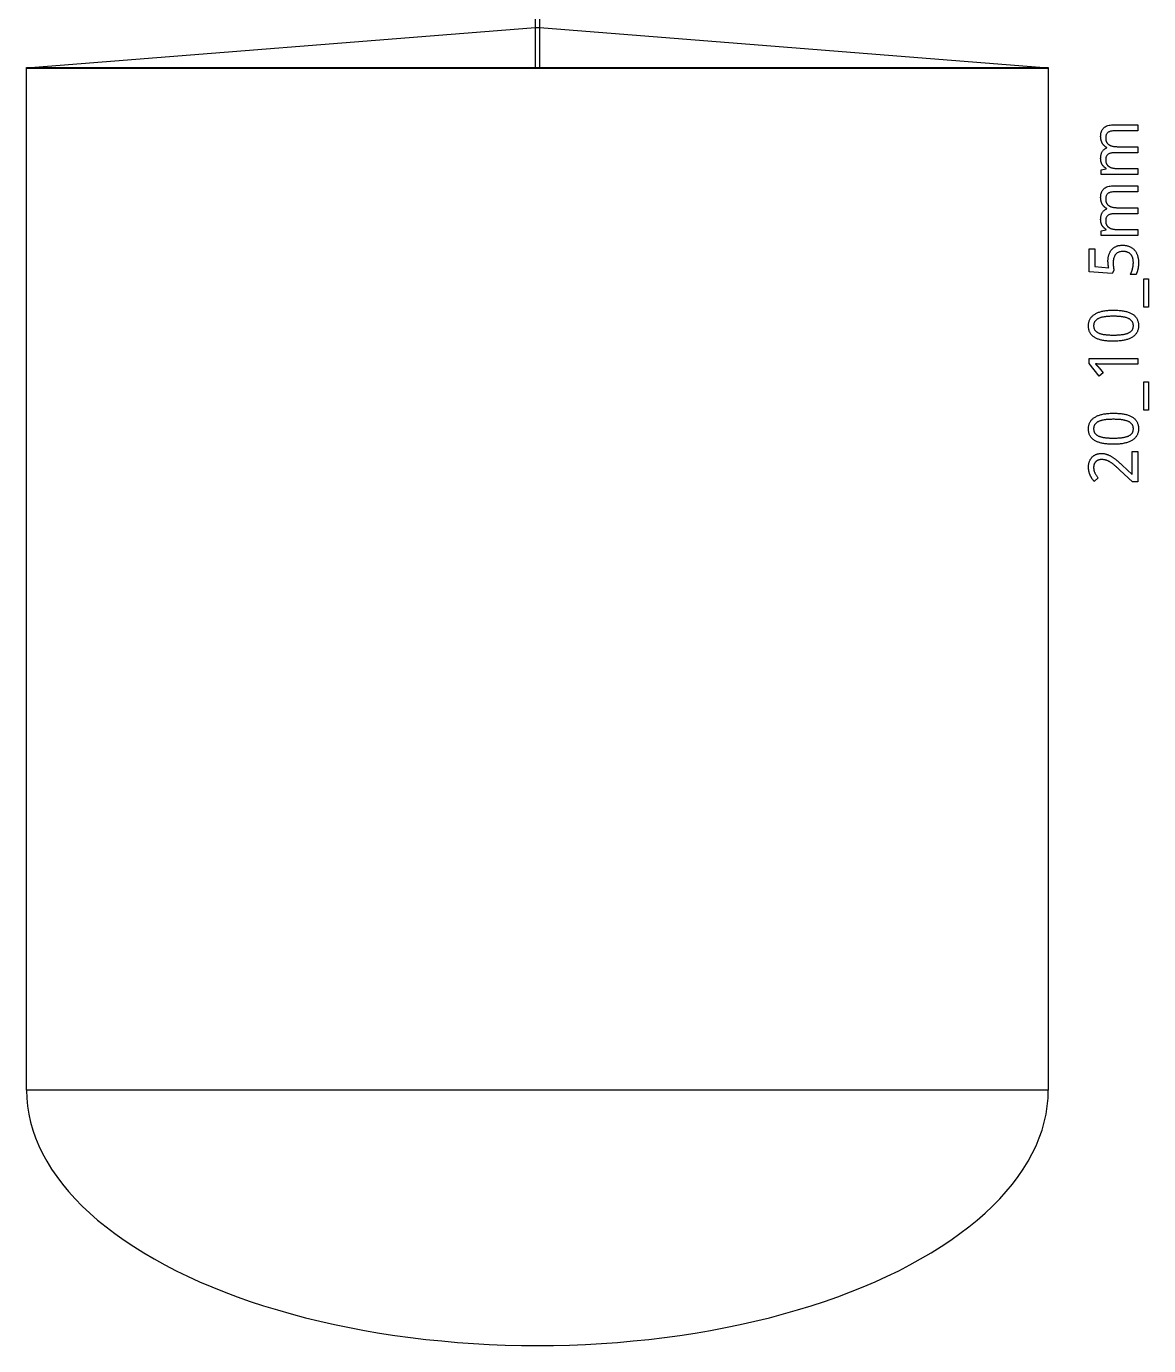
# Model space of a CAD drawing. Extents: x 98 to 157, y 25 to 154.
# Drawn here: x 102 to 156.9, y 25.2 to 89.8 of the extents above; entities that cross this region are included whole.
import ezdxf

# ---------------------------------------------------------------- set-up
doc = ezdxf.new("R2010")
doc.units = 0
doc.layers.get('0').update_dxf_attribs({"linetype": 'CONTINUOUS'})

msp = doc.modelspace()

# ---------------------------------------------------------------- linework, layer by layer
at = {"color": 0}
for points in [[(126.9, 91.8), (127.1, 91.8), (127.1, 87.7), (126.9, 87.7), (126.9, 91.8)], [(102, 87.7), (152, 87.7), (126.9, 89.7), (127.1, 89.7), (102, 87.7)], [(102, 87.74), (152, 87.74), (152, 37.7), (102, 37.7), (102, 87.74)], [(156.379, 84.6368), (155.229, 84.6368), (155.188, 84.636), (155.149, 84.6336), (155.111, 84.6296), (155.076, 84.6239), (155.043, 84.6165), (155.013, 84.6075), (154.985, 84.5969), (154.958, 84.5847), (154.933, 84.571), (154.911, 84.5554), (154.892, 84.5383), (154.874, 84.5193), (154.857, 84.4986), (154.844, 84.476), (154.832, 84.4517), (154.822, 84.4256), (154.815, 84.3976), (154.81, 84.3679), (154.807, 84.3365), (154.806, 84.3032), (154.806, 84.2797), (154.807, 84.2571), (154.81, 84.2351), (154.811, 84.2139), (154.815, 84.1933), (154.819, 84.1735), (154.825, 84.1544), (154.831, 84.136), (154.837, 84.1183), (154.844, 84.1014), (154.853, 84.085), (154.861, 84.0693), (154.871, 84.0542), (154.881, 84.0396), (154.892, 84.0257), (154.903, 84.0124), (154.915, 83.9994), (154.929, 83.9874), (154.943, 83.9757), (154.957, 83.9646), (154.972, 83.9544), (154.987, 83.9449), (155.004, 83.9358), (155.022, 83.9274), (155.04, 83.9194), (155.058, 83.9121), (155.078, 83.9053), (155.099, 83.899), (155.119, 83.8933), (155.14, 83.8882), (155.163, 83.8835), (155.186, 83.8793), (155.21, 83.8757), (155.233, 83.8725), (155.258, 83.8699), (155.283, 83.8676), (155.31, 83.866), (155.337, 83.8647), (155.365, 83.864), (155.393, 83.8637), (156.379, 83.8637), (156.379, 83.5658), (155.229, 83.5658), (155.188, 83.565), (155.149, 83.5626), (155.111, 83.5586), (155.076, 83.5529), (155.043, 83.5456), (155.013, 83.5365), (154.985, 83.526), (154.958, 83.5138), (154.933, 83.5), (154.911, 83.4844), (154.892, 83.4676), (154.874, 83.4489), (154.857, 83.4285), (154.844, 83.4061), (154.832, 83.3819), (154.822, 83.356), (154.815, 83.3282), (154.81, 83.2986), (154.807, 83.2671), (154.806, 83.2339), (154.806, 83.2092), (154.807, 83.1853), (154.81, 83.1624), (154.813, 83.1401), (154.817, 83.1187), (154.821, 83.0981), (154.826, 83.0783), (154.832, 83.0593), (154.84, 83.0413), (154.849, 83.0239), (154.857, 83.0072), (154.867, 82.9914), (154.876, 82.976), (154.889, 82.9614), (154.9, 82.9474), (154.914, 82.934), (154.928, 82.9214), (154.942, 82.9093), (154.957, 82.8979), (154.974, 82.8872), (154.99, 82.8774), (155.008, 82.8681), (155.026, 82.8594), (155.046, 82.8513), (155.065, 82.8436), (155.086, 82.8365), (155.108, 82.8301), (155.131, 82.8242), (155.153, 82.8188), (155.176, 82.8139), (155.201, 82.8099), (155.226, 82.8062), (155.253, 82.8032), (155.279, 82.8004), (155.306, 82.7981), (155.335, 82.7961), (155.362, 82.7947), (155.393, 82.7936), (155.422, 82.7929), (155.453, 82.7928), (156.379, 82.7928), (156.379, 82.4965), (154.592, 82.4965), (154.592, 82.7374), (154.833, 82.7797), (154.833, 82.796), (154.819, 82.804), (154.806, 82.8122), (154.793, 82.8208), (154.781, 82.8296), (154.768, 82.8388), (154.756, 82.8482), (154.744, 82.8579), (154.733, 82.8679), (154.724, 82.8782), (154.712, 82.8888), (154.703, 82.8996), (154.693, 82.9107), (154.683, 82.9219), (154.674, 82.9333), (154.665, 82.945), (154.657, 82.9568), (154.649, 82.9688), (154.64, 82.981), (154.633, 82.9933), (154.626, 83.006), (154.619, 83.019), (154.614, 83.0322), (154.608, 83.0457), (154.603, 83.0592), (154.597, 83.0728), (154.592, 83.0864), (154.587, 83.1003), (154.583, 83.1143), (154.579, 83.1285), (154.576, 83.1426), (154.574, 83.1574), (154.571, 83.1721), (154.568, 83.1868), (154.565, 83.2015), (154.564, 83.2164), (154.563, 83.2311), (154.561, 83.246), (154.561, 83.261), (154.56, 83.2758), (154.56, 83.2908), (154.561, 83.3292), (154.563, 83.3663), (154.567, 83.4019), (154.571, 83.4364), (154.578, 83.4694), (154.586, 83.5011), (154.594, 83.5315), (154.606, 83.5606), (154.618, 83.5883), (154.632, 83.6147), (154.647, 83.64), (154.664, 83.664), (154.682, 83.6867), (154.701, 83.7079), (154.724, 83.7278), (154.747, 83.7464), (154.772, 83.7635), (154.799, 83.7793), (154.826, 83.7937), (154.856, 83.8068), (154.856, 83.8197), (154.842, 83.8285), (154.826, 83.8374), (154.813, 83.8467), (154.799, 83.8562), (154.785, 83.8661), (154.772, 83.8764), (154.76, 83.8869), (154.747, 83.8979), (154.736, 83.9092), (154.724, 83.9207), (154.714, 83.9328), (154.703, 83.9451), (154.693, 83.9576), (154.683, 83.9704), (154.674, 83.9833), (154.665, 83.9965), (154.657, 84.0097), (154.649, 84.0233), (154.64, 84.0369), (154.633, 84.051), (154.626, 84.0653), (154.619, 84.0799), (154.612, 84.0944), (154.606, 84.1093), (154.6, 84.1242), (154.596, 84.1392), (154.59, 84.1543), (154.586, 84.1697), (154.582, 84.1851), (154.578, 84.2007), (154.575, 84.2162), (154.571, 84.2321), (154.568, 84.2478), (154.567, 84.2636), (154.564, 84.2796), (154.563, 84.2956), (154.561, 84.3117), (154.561, 84.3278), (154.56, 84.3439), (154.56, 84.3601), (154.561, 84.4157), (154.567, 84.4685), (154.574, 84.5183), (154.585, 84.5654), (154.599, 84.6096), (154.617, 84.651), (154.636, 84.6896), (154.66, 84.7253), (154.686, 84.7582), (154.717, 84.7882), (154.749, 84.8157), (154.786, 84.8404), (154.825, 84.8621), (154.869, 84.881), (154.918, 84.8968), (154.969, 84.9099), (155.025, 84.92), (155.083, 84.9272), (155.146, 84.9317), (155.212, 84.9331), (156.379, 84.9331), (156.379, 84.6368)], [(156.379, 81.6501), (155.229, 81.6501), (155.188, 81.6493), (155.149, 81.6469), (155.111, 81.6429), (155.076, 81.6372), (155.043, 81.6299), (155.013, 81.6208), (154.985, 81.6103), (154.958, 81.5981), (154.933, 81.5843), (154.911, 81.5688), (154.892, 81.5517), (154.874, 81.5326), (154.857, 81.5119), (154.844, 81.4894), (154.832, 81.465), (154.822, 81.4389), (154.815, 81.411), (154.81, 81.3813), (154.807, 81.3499), (154.806, 81.3165), (154.806, 81.2931), (154.807, 81.2704), (154.81, 81.2485), (154.811, 81.2272), (154.815, 81.2067), (154.819, 81.1868), (154.825, 81.1678), (154.831, 81.1493), (154.837, 81.1317), (154.844, 81.1147), (154.853, 81.0983), (154.861, 81.0826), (154.871, 81.0675), (154.881, 81.0531), (154.892, 81.039), (154.903, 81.0257), (154.915, 81.0129), (154.929, 81.0007), (154.943, 80.989), (154.957, 80.9781), (154.972, 80.9679), (154.987, 80.9582), (155.004, 80.9492), (155.022, 80.9407), (155.04, 80.9328), (155.058, 80.9254), (155.078, 80.9186), (155.099, 80.9124), (155.119, 80.9067), (155.14, 80.9015), (155.163, 80.8968), (155.186, 80.8926), (155.21, 80.889), (155.233, 80.8858), (155.258, 80.8832), (155.283, 80.881), (155.31, 80.8793), (155.337, 80.8781), (155.365, 80.8774), (155.393, 80.8771), (156.379, 80.8771), (156.379, 80.5792), (155.229, 80.5792), (155.188, 80.5785), (155.149, 80.576), (155.111, 80.5719), (155.076, 80.5663), (155.043, 80.5589), (155.013, 80.5499), (154.985, 80.5393), (154.958, 80.5271), (154.933, 80.5133), (154.911, 80.4978), (154.892, 80.481), (154.874, 80.4624), (154.857, 80.4418), (154.844, 80.4194), (154.832, 80.3953), (154.822, 80.3693), (154.815, 80.3415), (154.81, 80.3119), (154.807, 80.2804), (154.806, 80.2472), (154.806, 80.2225), (154.807, 80.1988), (154.81, 80.1757), (154.813, 80.1535), (154.817, 80.1321), (154.821, 80.1114), (154.826, 80.0917), (154.832, 80.0728), (154.84, 80.0546), (154.849, 80.0372), (154.857, 80.0207), (154.867, 80.0047), (154.876, 79.9894), (154.889, 79.9747), (154.9, 79.9607), (154.914, 79.9474), (154.928, 79.9347), (154.942, 79.9226), (154.957, 79.9112), (154.974, 79.9006), (154.99, 79.8907), (155.008, 79.8814), (155.026, 79.8728), (155.046, 79.8646), (155.065, 79.8569), (155.086, 79.8499), (155.108, 79.8435), (155.131, 79.8375), (155.153, 79.8321), (155.176, 79.8272), (155.201, 79.8232), (155.226, 79.8197), (155.253, 79.8165), (155.279, 79.8137), (155.306, 79.8114), (155.335, 79.8094), (155.362, 79.8081), (155.393, 79.8069), (155.422, 79.8064), (155.453, 79.8061), (156.379, 79.8061), (156.379, 79.5099), (154.592, 79.5099), (154.592, 79.7508), (154.833, 79.7931), (154.833, 79.8093), (154.819, 79.8174), (154.806, 79.8256), (154.793, 79.8342), (154.781, 79.8429), (154.768, 79.8521), (154.756, 79.8615), (154.744, 79.8713), (154.733, 79.8813), (154.724, 79.8915), (154.712, 79.9021), (154.703, 79.9129), (154.693, 79.924), (154.683, 79.9353), (154.674, 79.9467), (154.665, 79.9583), (154.657, 79.9701), (154.649, 79.9821), (154.64, 79.9943), (154.633, 80.0067), (154.626, 80.0193), (154.619, 80.0324), (154.614, 80.0457), (154.608, 80.059), (154.603, 80.0725), (154.597, 80.0861), (154.592, 80.0999), (154.587, 80.1136), (154.583, 80.1276), (154.579, 80.1418), (154.576, 80.1561), (154.574, 80.1707), (154.571, 80.1854), (154.568, 80.2001), (154.565, 80.2149), (154.564, 80.2297), (154.563, 80.2446), (154.561, 80.2594), (154.561, 80.2743), (154.56, 80.2892), (154.56, 80.3042), (154.561, 80.3425), (154.563, 80.3796), (154.567, 80.4153), (154.571, 80.4497), (154.578, 80.4828), (154.586, 80.5144), (154.594, 80.5449), (154.606, 80.5739), (154.618, 80.6017), (154.632, 80.6281), (154.647, 80.6535), (154.664, 80.6774), (154.682, 80.7), (154.701, 80.7213), (154.724, 80.7411), (154.747, 80.7597), (154.772, 80.7768), (154.799, 80.7926), (154.826, 80.8071), (154.856, 80.8201), (154.856, 80.8332), (154.842, 80.8418), (154.826, 80.8507), (154.813, 80.86), (154.799, 80.8696), (154.785, 80.8796), (154.772, 80.8897), (154.76, 80.9004), (154.747, 80.9112), (154.736, 80.9225), (154.724, 80.934), (154.714, 80.9462), (154.703, 80.9585), (154.693, 80.9711), (154.683, 80.9838), (154.674, 80.9967), (154.665, 81.0099), (154.657, 81.0232), (154.649, 81.0367), (154.64, 81.0504), (154.633, 81.0643), (154.626, 81.0786), (154.619, 81.0932), (154.612, 81.1078), (154.606, 81.1226), (154.6, 81.1375), (154.596, 81.1525), (154.59, 81.1676), (154.586, 81.1831), (154.582, 81.1985), (154.578, 81.214), (154.575, 81.2296), (154.571, 81.2454), (154.568, 81.2611), (154.567, 81.2769), (154.564, 81.2929), (154.563, 81.3089), (154.561, 81.325), (154.561, 81.3411), (154.56, 81.3572), (154.56, 81.3735), (154.561, 81.429), (154.567, 81.4818), (154.574, 81.5317), (154.585, 81.5787), (154.599, 81.6229), (154.617, 81.6643), (154.636, 81.7029), (154.66, 81.7386), (154.686, 81.7715), (154.717, 81.8015), (154.749, 81.829), (154.786, 81.8538), (154.825, 81.8754), (154.869, 81.8943), (154.918, 81.9101), (154.969, 81.9232), (155.025, 81.9333), (155.083, 81.9406), (155.146, 81.945), (155.212, 81.9464), (156.379, 81.9464), (156.379, 81.6501)], [(154.919, 78.2778), (154.919, 78.3097), (154.921, 78.3414), (154.924, 78.3724), (154.926, 78.4031), (154.931, 78.4332), (154.936, 78.4629), (154.942, 78.4922), (154.949, 78.521), (154.957, 78.5493), (154.965, 78.5772), (154.974, 78.6049), (154.985, 78.6318), (154.996, 78.6579), (155.007, 78.6832), (155.019, 78.7079), (155.033, 78.7318), (155.049, 78.7549), (155.064, 78.7772), (155.081, 78.7989), (155.097, 78.8197), (155.115, 78.8401), (155.133, 78.8596), (155.154, 78.8782), (155.174, 78.8958), (155.196, 78.9125), (155.218, 78.9283), (155.24, 78.9433), (155.265, 78.9572), (155.289, 78.9704), (155.315, 78.9825), (155.342, 78.9936), (155.369, 79.0036), (155.397, 79.0124), (155.425, 79.02), (155.456, 79.0265), (155.486, 79.0318), (155.517, 79.0358), (155.55, 79.0388), (155.582, 79.0406), (155.617, 79.0411), (155.653, 79.0406), (155.689, 79.0389), (155.724, 79.0361), (155.758, 79.0322), (155.793, 79.0274), (155.825, 79.0212), (155.857, 79.014), (155.889, 79.0057), (155.919, 78.9963), (155.95, 78.9858), (155.979, 78.9742), (156.007, 78.9615), (156.035, 78.9478), (156.061, 78.9329), (156.086, 78.9171), (156.111, 78.9), (156.135, 78.8819), (156.158, 78.8629), (156.179, 78.8426), (156.2, 78.8214), (156.221, 78.799), (156.24, 78.7757), (156.258, 78.7512), (156.275, 78.7258), (156.292, 78.6993), (156.307, 78.6718), (156.321, 78.6432), (156.335, 78.6136), (156.347, 78.5829), (156.358, 78.5512), (156.368, 78.5189), (156.378, 78.4854), (156.386, 78.4511), (156.393, 78.4158), (156.399, 78.3796), (156.404, 78.3422), (156.407, 78.304), (156.41, 78.2647), (156.411, 78.2246), (156.413, 78.1833), (156.413, 78.1668), (156.411, 78.1503), (156.411, 78.1337), (156.411, 78.1172), (156.41, 78.1008), (156.41, 78.0843), (156.408, 78.0679), (156.407, 78.0517), (156.406, 78.0353), (156.404, 78.019), (156.403, 78.0031), (156.4, 77.9874), (156.399, 77.9715), (156.396, 77.956), (156.394, 77.9404), (156.392, 77.925), (156.389, 77.9097), (156.386, 77.8946), (156.383, 77.8794), (156.379, 77.8644), (156.376, 77.8499), (156.374, 77.8353), (156.369, 77.821), (156.367, 77.8068), (156.362, 77.7928), (156.358, 77.7789), (156.354, 77.765), (156.35, 77.7514), (156.346, 77.7378), (156.34, 77.7244), (156.335, 77.7113), (156.331, 77.6982), (156.325, 77.6856), (156.319, 77.6731), (156.314, 77.661), (156.308, 77.649), (156.303, 77.6374), (156.296, 77.626), (156.29, 77.6149), (156.283, 77.604), (156.004, 77.604), (156.011, 77.6149), (156.018, 77.6261), (156.025, 77.6378), (156.032, 77.6499), (156.039, 77.6621), (156.046, 77.6749), (156.051, 77.6879), (156.058, 77.7014), (156.064, 77.7151), (156.071, 77.7293), (156.076, 77.744), (156.082, 77.7589), (156.087, 77.7739), (156.092, 77.7889), (156.097, 77.8042), (156.101, 77.8196), (156.107, 77.835), (156.111, 77.8507), (156.115, 77.8664), (156.119, 77.8822), (156.124, 77.8982), (156.126, 77.9142), (156.131, 77.9301), (156.133, 77.9461), (156.136, 77.9621), (156.14, 77.9781), (156.143, 77.9939), (156.144, 78.0099), (156.147, 78.0258), (156.15, 78.0418), (156.151, 78.0579), (156.154, 78.0739), (156.156, 78.0894), (156.157, 78.1049), (156.157, 78.1199), (156.158, 78.1347), (156.158, 78.1493), (156.16, 78.1636), (156.16, 78.1778), (156.16, 78.1915), (156.16, 78.2169), (156.158, 78.2418), (156.157, 78.2662), (156.156, 78.29), (156.153, 78.3132), (156.149, 78.3358), (156.146, 78.3579), (156.14, 78.3796), (156.136, 78.4006), (156.131, 78.421), (156.124, 78.4408), (156.117, 78.4601), (156.11, 78.4788), (156.1, 78.4968), (156.092, 78.5142), (156.082, 78.531), (156.071, 78.5471), (156.06, 78.5626), (156.049, 78.5776), (156.036, 78.5919), (156.024, 78.6056), (156.01, 78.6186), (155.994, 78.631), (155.981, 78.6426), (155.964, 78.6537), (155.949, 78.6642), (155.932, 78.6739), (155.914, 78.6831), (155.896, 78.6915), (155.876, 78.6993), (155.857, 78.7064), (155.836, 78.7128), (155.815, 78.7185), (155.794, 78.7233), (155.772, 78.7274), (155.749, 78.7308), (155.725, 78.7335), (155.7, 78.7353), (155.675, 78.7364), (155.649, 78.7368), (155.603, 78.7353), (155.56, 78.7311), (155.519, 78.7239), (155.481, 78.7139), (155.443, 78.701), (155.41, 78.6853), (155.376, 78.6665), (155.347, 78.6451), (155.319, 78.6207), (155.294, 78.5936), (155.271, 78.5636), (155.249, 78.5311), (155.231, 78.4958), (155.215, 78.4582), (155.201, 78.4178), (155.19, 78.3749), (155.182, 78.3292), (155.175, 78.2811), (155.171, 78.2303), (155.171, 78.1769), (155.171, 78.1681), (155.171, 78.159), (155.171, 78.1497), (155.171, 78.1404), (155.171, 78.1308), (155.172, 78.1213), (155.172, 78.1114), (155.174, 78.1014), (155.174, 78.0912), (155.175, 78.0808), (155.175, 78.0707), (155.176, 78.0606), (155.178, 78.0403), (155.179, 78.03), (155.181, 78.0197), (155.182, 78.0094), (155.182, 77.999), (155.183, 77.9887), (155.185, 77.9783), (155.186, 77.9682), (155.188, 77.9582), (155.189, 77.9483), (155.19, 77.9385), (155.192, 77.9286), (155.193, 77.9189), (155.194, 77.9093), (155.196, 77.8997), (155.199, 77.8901), (155.2, 77.8807), (155.201, 77.8717), (155.203, 77.8629), (155.203, 77.8543), (155.204, 77.846), (155.206, 77.8379), (155.207, 77.8301), (155.208, 77.8225), (155.21, 77.815), (155.211, 77.8079), (155.212, 77.801), (155.119, 77.6544), (154, 77.7439), (154, 78.8669), (154.269, 78.8669), (154.269, 78.0011), (154.953, 77.9376), (154.95, 77.9483), (154.949, 77.9597), (154.946, 77.9718), (154.944, 77.9844), (154.942, 77.9978), (154.94, 78.0118), (154.938, 78.0265), (154.936, 78.0418), (154.933, 78.0578), (154.931, 78.0743), (154.929, 78.0919), (154.926, 78.1101), (154.925, 78.1289), (154.924, 78.1483), (154.922, 78.1683), (154.921, 78.189), (154.921, 78.2103), (154.919, 78.2322), (154.919, 78.2547), (154.919, 78.2778)], [(156.679, 77.3972), (156.907, 77.3972), (156.907, 76.0138), (156.679, 76.0138), (156.679, 77.3972)], [(155.186, 75.864), (155.243, 75.8636), (155.3, 75.8624), (155.354, 75.8603), (155.407, 75.8572), (155.46, 75.8535), (155.511, 75.8489), (155.56, 75.8433), (155.608, 75.8369), (155.657, 75.8297), (155.703, 75.8218), (155.747, 75.8131), (155.79, 75.8033), (155.833, 75.7926), (155.874, 75.7808), (155.913, 75.7681), (155.95, 75.7542), (155.987, 75.7393), (156.022, 75.7233), (156.056, 75.7063), (156.089, 75.6883), (156.119, 75.6694), (156.149, 75.6497), (156.176, 75.6288), (156.203, 75.6068), (156.228, 75.5837), (156.251, 75.5596), (156.272, 75.5343), (156.293, 75.5081), (156.311, 75.4807), (156.329, 75.4522), (156.344, 75.4226), (156.358, 75.3918), (156.371, 75.3597), (156.382, 75.3265), (156.392, 75.2919), (156.399, 75.2561), (156.404, 75.2192), (156.408, 75.181), (156.411, 75.1414), (156.413, 75.1007), (156.411, 75.0628), (156.408, 75.0258), (156.404, 74.9899), (156.399, 74.9549), (156.392, 74.9208), (156.382, 74.8878), (156.371, 74.8557), (156.358, 74.8247), (156.344, 74.7946), (156.329, 74.7654), (156.311, 74.7376), (156.293, 74.7107), (156.272, 74.6847), (156.251, 74.6597), (156.228, 74.6356), (156.203, 74.6125), (156.176, 74.5903), (156.149, 74.569), (156.119, 74.5487), (156.089, 74.5294), (156.056, 74.5114), (156.022, 74.4942), (155.987, 74.4779), (155.95, 74.4625), (155.913, 74.4481), (155.874, 74.4344), (155.833, 74.4218), (155.79, 74.4101), (155.747, 74.3993), (155.703, 74.3894), (155.657, 74.3808), (155.608, 74.3731), (155.56, 74.3663), (155.511, 74.3603), (155.46, 74.3553), (155.407, 74.3511), (155.354, 74.3479), (155.3, 74.3457), (155.243, 74.3443), (155.186, 74.3439), (155.129, 74.3443), (155.074, 74.3456), (155.019, 74.3475), (154.965, 74.3504), (154.914, 74.354), (154.862, 74.3585), (154.813, 74.3637), (154.764, 74.3699), (154.717, 74.3768), (154.671, 74.3846), (154.626, 74.3935), (154.582, 74.4033), (154.54, 74.4142), (154.5, 74.426), (154.461, 74.4387), (154.422, 74.4524), (154.386, 74.4669), (154.351, 74.4825), (154.318, 74.499), (154.286, 74.5164), (154.256, 74.5351), (154.226, 74.555), (154.199, 74.5758), (154.172, 74.5976), (154.147, 74.6206), (154.124, 74.6446), (154.103, 74.6696), (154.082, 74.6956), (154.063, 74.7226), (154.046, 74.7508), (154.029, 74.7804), (154.015, 74.8111), (154.003, 74.8431), (153.992, 74.8762), (153.983, 74.9107), (153.976, 74.9462), (153.969, 74.9831), (153.965, 75.0211), (153.964, 75.0603), (153.962, 75.1007), (153.964, 75.1389), (153.965, 75.1761), (153.969, 75.2124), (153.976, 75.2476), (153.983, 75.2818), (153.992, 75.315), (154.003, 75.3471), (154.015, 75.3783), (154.029, 75.4085), (154.046, 75.4376), (154.063, 75.4658), (154.081, 75.4929), (154.101, 75.5192), (154.124, 75.5444), (154.146, 75.5686), (154.171, 75.5919), (154.197, 75.6142), (154.225, 75.6356), (154.254, 75.6558), (154.285, 75.6753), (154.317, 75.6936), (154.35, 75.7111), (154.385, 75.7276), (154.421, 75.7432), (154.458, 75.7579), (154.499, 75.7715), (154.539, 75.7843), (154.581, 75.7961), (154.624, 75.8069), (154.669, 75.8168), (154.715, 75.8258), (154.763, 75.8339), (154.811, 75.841), (154.861, 75.8471), (154.913, 75.8522), (154.964, 75.8565), (155.018, 75.8599), (155.074, 75.8622), (155.129, 75.8636), (155.186, 75.864)], [(155.186, 74.645), (155.235, 74.6453), (155.282, 74.646), (155.328, 74.6472), (155.372, 74.6489), (155.415, 74.6511), (155.457, 74.6537), (155.499, 74.6569), (155.538, 74.6606), (155.576, 74.6647), (155.612, 74.6694), (155.649, 74.6746), (155.683, 74.6803), (155.717, 74.6867), (155.749, 74.6936), (155.781, 74.7011), (155.81, 74.7093), (155.839, 74.7179), (155.867, 74.7272), (155.892, 74.7371), (155.917, 74.7475), (155.94, 74.7586), (155.962, 74.7703), (155.985, 74.7826), (156.004, 74.7957), (156.024, 74.8093), (156.04, 74.8238), (156.057, 74.8386), (156.072, 74.8543), (156.086, 74.8706), (156.1, 74.8875), (156.111, 74.9054), (156.121, 74.9242), (156.131, 74.9436), (156.138, 74.9638), (156.144, 74.9847), (156.15, 75.0064), (156.154, 75.0289), (156.157, 75.0521), (156.16, 75.076), (156.16, 75.1007), (156.16, 75.1254), (156.157, 75.1493), (156.154, 75.1725), (156.15, 75.195), (156.144, 75.2167), (156.138, 75.2376), (156.131, 75.2578), (156.121, 75.2772), (156.111, 75.296), (156.1, 75.3139), (156.087, 75.3311), (156.074, 75.3478), (156.058, 75.3637), (156.042, 75.379), (156.025, 75.3936), (156.006, 75.4076), (155.986, 75.421), (155.964, 75.4338), (155.943, 75.4457), (155.919, 75.4572), (155.894, 75.4682), (155.868, 75.4786), (155.842, 75.4885), (155.813, 75.4975), (155.783, 75.506), (155.751, 75.5138), (155.719, 75.521), (155.686, 75.5275), (155.651, 75.5333), (155.617, 75.5385), (155.579, 75.5435), (155.54, 75.5479), (155.5, 75.5518), (155.46, 75.5551), (155.417, 75.5581), (155.374, 75.5604), (155.328, 75.5622), (155.282, 75.5635), (155.235, 75.5643), (155.186, 75.5646), (155.138, 75.5643), (155.092, 75.5635), (155.046, 75.5622), (155.001, 75.5604), (154.958, 75.5581), (154.915, 75.5551), (154.875, 75.5518), (154.835, 75.5479), (154.797, 75.5435), (154.76, 75.5385), (154.724, 75.5333), (154.689, 75.5275), (154.657, 75.521), (154.624, 75.5138), (154.593, 75.506), (154.564, 75.4975), (154.535, 75.4885), (154.508, 75.4786), (154.482, 75.4682), (154.457, 75.4572), (154.433, 75.4457), (154.411, 75.4338), (154.39, 75.421), (154.371, 75.4076), (154.351, 75.3936), (154.335, 75.379), (154.318, 75.3637), (154.303, 75.3478), (154.289, 75.3311), (154.276, 75.3139), (154.265, 75.296), (154.256, 75.2772), (154.246, 75.2578), (154.237, 75.2376), (154.232, 75.2167), (154.226, 75.195), (154.222, 75.1725), (154.219, 75.1493), (154.217, 75.1254), (154.217, 75.1007), (154.217, 75.076), (154.219, 75.0521), (154.222, 75.0289), (154.226, 75.0064), (154.232, 74.9847), (154.237, 74.9638), (154.246, 74.9436), (154.256, 74.9242), (154.265, 74.9054), (154.276, 74.8875), (154.289, 74.8706), (154.303, 74.8543), (154.318, 74.8386), (154.335, 74.8238), (154.351, 74.8093), (154.371, 74.7957), (154.39, 74.7826), (154.411, 74.7703), (154.433, 74.7586), (154.457, 74.7475), (154.482, 74.7371), (154.508, 74.7272), (154.535, 74.7179), (154.564, 74.7093), (154.593, 74.7011), (154.624, 74.6936), (154.657, 74.6867), (154.689, 74.6803), (154.724, 74.6746), (154.76, 74.6694), (154.797, 74.6647), (154.835, 74.6606), (154.875, 74.6569), (154.915, 74.6537), (154.958, 74.6511), (155.001, 74.6489), (155.046, 74.6472), (155.092, 74.646), (155.138, 74.6453), (155.186, 74.645)], [(156.379, 73.5057), (156.379, 73.2192), (154.744, 73.2192), (154.728, 73.2196), (154.712, 73.2199), (154.696, 73.2201), (154.681, 73.2206), (154.664, 73.2208), (154.649, 73.2211), (154.633, 73.2215), (154.617, 73.2218), (154.601, 73.2221), (154.586, 73.2225), (154.569, 73.2231), (154.554, 73.2237), (154.539, 73.2243), (154.524, 73.2249), (154.508, 73.2253), (154.493, 73.2258), (154.478, 73.2263), (154.464, 73.2267), (154.449, 73.2269), (154.435, 73.2274), (154.419, 73.2279), (154.406, 73.2286), (154.392, 73.2292), (154.379, 73.2297), (154.365, 73.2301), (154.353, 73.2307), (154.34, 73.2311), (154.329, 73.2315), (154.317, 73.2319), (154.306, 73.2322), (154.311, 73.2268), (154.318, 73.2214), (154.322, 73.2162), (154.328, 73.2111), (154.333, 73.2061), (154.339, 73.2014), (154.343, 73.1967), (154.347, 73.1921), (154.361, 73.1792), (154.365, 73.1749), (154.369, 73.1706), (154.374, 73.1663), (154.376, 73.1618), (154.381, 73.1574), (154.385, 73.1529), (154.389, 73.1485), (154.393, 73.144), (154.397, 73.1394), (154.401, 73.1351), (154.406, 73.1308), (154.408, 73.1264), (154.418, 73.1175), (154.422, 73.1129), (154.426, 73.1082), (154.435, 73.0987), (154.439, 73.0939), (154.443, 73.0889), (154.449, 73.0837), (154.453, 73.0783), (154.457, 73.0728), (154.462, 73.0671), (154.468, 73.0611), (154.478, 73.0486), (154.485, 73.0421), (154.49, 73.0353), (154.686, 72.7944), (154.486, 72.6382), (154, 73.2615), (154, 73.5057), (156.379, 73.5057)], [(156.679, 72.355), (156.907, 72.355), (156.907, 70.9715), (156.679, 70.9715), (156.679, 72.355)], [(155.186, 70.8218), (155.243, 70.8212), (155.3, 70.82), (155.354, 70.8179), (155.407, 70.815), (155.46, 70.8111), (155.511, 70.8065), (155.56, 70.801), (155.608, 70.7947), (155.657, 70.7875), (155.703, 70.7794), (155.747, 70.7707), (155.79, 70.7611), (155.833, 70.7503), (155.874, 70.7385), (155.913, 70.7257), (155.95, 70.7118), (155.987, 70.6969), (156.022, 70.681), (156.056, 70.664), (156.089, 70.646), (156.119, 70.6272), (156.149, 70.6074), (156.176, 70.5864), (156.203, 70.5644), (156.228, 70.5414), (156.251, 70.5172), (156.272, 70.4921), (156.293, 70.4657), (156.311, 70.4383), (156.329, 70.41), (156.344, 70.3804), (156.358, 70.3496), (156.371, 70.3175), (156.382, 70.2842), (156.392, 70.2496), (156.399, 70.2139), (156.404, 70.1768), (156.408, 70.1386), (156.411, 70.0992), (156.413, 70.0583), (156.411, 70.0204), (156.408, 69.9835), (156.404, 69.9475), (156.399, 69.9125), (156.392, 69.8785), (156.382, 69.8456), (156.371, 69.8135), (156.358, 69.7824), (156.344, 69.7522), (156.329, 69.7231), (156.311, 69.6953), (156.293, 69.6683), (156.272, 69.6424), (156.251, 69.6174), (156.228, 69.5933), (156.203, 69.5701), (156.176, 69.5481), (156.149, 69.5268), (156.119, 69.5064), (156.089, 69.4871), (156.056, 69.469), (156.022, 69.4518), (155.987, 69.4356), (155.95, 69.4201), (155.913, 69.4057), (155.874, 69.3922), (155.833, 69.3796), (155.79, 69.3678), (155.747, 69.3571), (155.703, 69.3471), (155.657, 69.3385), (155.608, 69.3307), (155.56, 69.3239), (155.511, 69.3179), (155.46, 69.3129), (155.407, 69.3089), (155.354, 69.3057), (155.3, 69.3033), (155.243, 69.3019), (155.186, 69.3015), (155.129, 69.3019), (155.074, 69.3032), (155.019, 69.3053), (154.965, 69.3081), (154.914, 69.3117), (154.862, 69.3163), (154.813, 69.3215), (154.764, 69.3276), (154.717, 69.3346), (154.671, 69.3422), (154.626, 69.3513), (154.582, 69.3611), (154.54, 69.3719), (154.5, 69.3836), (154.461, 69.3964), (154.422, 69.41), (154.386, 69.4246), (154.351, 69.4401), (154.318, 69.4567), (154.286, 69.474), (154.256, 69.4928), (154.226, 69.5126), (154.199, 69.5335), (154.172, 69.5553), (154.147, 69.5782), (154.124, 69.6022), (154.103, 69.6272), (154.082, 69.6532), (154.063, 69.6803), (154.046, 69.7085), (154.029, 69.7381), (154.015, 69.7688), (154.003, 69.8008), (153.992, 69.834), (153.983, 69.8683), (153.976, 69.904), (153.969, 69.9408), (153.965, 69.9788), (153.964, 70.0179), (153.962, 70.0583), (153.964, 70.0967), (153.965, 70.1339), (153.969, 70.17), (153.976, 70.2053), (153.983, 70.2394), (153.992, 70.2726), (154.003, 70.3049), (154.015, 70.336), (154.029, 70.3661), (154.046, 70.3953), (154.063, 70.4235), (154.081, 70.4507), (154.101, 70.4768), (154.124, 70.5021), (154.146, 70.5264), (154.171, 70.5496), (154.197, 70.5719), (154.225, 70.5932), (154.254, 70.6136), (154.285, 70.6329), (154.317, 70.6514), (154.35, 70.6687), (154.385, 70.6853), (154.421, 70.701), (154.458, 70.7156), (154.499, 70.7292), (154.539, 70.7419), (154.581, 70.7538), (154.624, 70.7646), (154.669, 70.7746), (154.715, 70.7835), (154.763, 70.7915), (154.811, 70.7986), (154.861, 70.8047), (154.913, 70.81), (154.964, 70.8142), (155.018, 70.8175), (155.074, 70.8199), (155.129, 70.8212), (155.186, 70.8218)], [(155.186, 69.6026), (155.235, 69.6029), (155.282, 69.6036), (155.328, 69.6049), (155.372, 69.6065), (155.415, 69.6088), (155.457, 69.6114), (155.499, 69.6146), (155.538, 69.6183), (155.576, 69.6225), (155.612, 69.6271), (155.649, 69.6322), (155.683, 69.6381), (155.717, 69.6443), (155.749, 69.6513), (155.781, 69.6588), (155.81, 69.6669), (155.839, 69.6756), (155.867, 69.6849), (155.892, 69.6947), (155.917, 69.7051), (155.94, 69.7162), (155.962, 69.7281), (155.985, 69.7404), (156.004, 69.7533), (156.024, 69.7671), (156.04, 69.7814), (156.057, 69.7964), (156.072, 69.8119), (156.086, 69.8282), (156.1, 69.8451), (156.111, 69.8632), (156.121, 69.8818), (156.131, 69.9013), (156.138, 69.9215), (156.144, 69.9424), (156.15, 69.9642), (156.154, 69.9865), (156.157, 70.0097), (156.16, 70.0338), (156.16, 70.0583), (156.16, 70.0831), (156.157, 70.1071), (156.154, 70.1303), (156.15, 70.1526), (156.144, 70.1743), (156.138, 70.1953), (156.131, 70.2156), (156.121, 70.235), (156.111, 70.2536), (156.1, 70.2717), (156.087, 70.2889), (156.074, 70.3054), (156.058, 70.3214), (156.042, 70.3367), (156.025, 70.3514), (156.006, 70.3654), (155.986, 70.3788), (155.964, 70.3914), (155.943, 70.4035), (155.919, 70.4149), (155.894, 70.426), (155.868, 70.4364), (155.842, 70.4461), (155.813, 70.4551), (155.783, 70.4636), (155.751, 70.4715), (155.719, 70.4786), (155.686, 70.4851), (155.651, 70.491), (155.617, 70.4963), (155.579, 70.5011), (155.54, 70.5056), (155.5, 70.5094), (155.46, 70.5129), (155.417, 70.5157), (155.374, 70.5181), (155.328, 70.5199), (155.282, 70.5212), (155.235, 70.5219), (155.186, 70.5222), (155.138, 70.5219), (155.092, 70.5212), (155.046, 70.5199), (155.001, 70.5181), (154.958, 70.5157), (154.915, 70.5129), (154.875, 70.5094), (154.835, 70.5056), (154.797, 70.5011), (154.76, 70.4963), (154.724, 70.491), (154.689, 70.4851), (154.657, 70.4786), (154.624, 70.4715), (154.593, 70.4636), (154.564, 70.4551), (154.535, 70.4461), (154.508, 70.4364), (154.482, 70.426), (154.457, 70.4149), (154.433, 70.4035), (154.411, 70.3914), (154.39, 70.3788), (154.371, 70.3654), (154.351, 70.3514), (154.335, 70.3367), (154.318, 70.3214), (154.303, 70.3054), (154.289, 70.2889), (154.276, 70.2717), (154.265, 70.2536), (154.256, 70.235), (154.246, 70.2156), (154.237, 70.1953), (154.232, 70.1743), (154.226, 70.1526), (154.222, 70.1303), (154.219, 70.1071), (154.217, 70.0831), (154.217, 70.0583), (154.217, 70.0338), (154.219, 70.0097), (154.222, 69.9865), (154.226, 69.9642), (154.232, 69.9424), (154.237, 69.9215), (154.246, 69.9013), (154.256, 69.8818), (154.265, 69.8632), (154.276, 69.8451), (154.289, 69.8282), (154.303, 69.8119), (154.318, 69.7964), (154.335, 69.7814), (154.351, 69.7671), (154.371, 69.7533), (154.39, 69.7404), (154.411, 69.7281), (154.433, 69.7162), (154.457, 69.7051), (154.482, 69.6947), (154.508, 69.6849), (154.535, 69.6756), (154.564, 69.6669), (154.593, 69.6588), (154.624, 69.6513), (154.657, 69.6443), (154.689, 69.6381), (154.724, 69.6322), (154.76, 69.6271), (154.797, 69.6225), (154.835, 69.6183), (154.875, 69.6146), (154.915, 69.6114), (154.958, 69.6088), (155.001, 69.6065), (155.046, 69.6049), (155.092, 69.6036), (155.138, 69.6029), (155.186, 69.6026)], [(156.379, 68.9468), (156.379, 67.4624), (156.125, 67.4624), (155.506, 68.0321), (155.479, 68.0561), (155.454, 68.0799), (155.429, 68.1029), (155.404, 68.1256), (155.379, 68.1476), (155.356, 68.1692), (155.332, 68.1901), (155.31, 68.2107), (155.286, 68.2307), (155.265, 68.2501), (155.243, 68.269), (155.221, 68.2874), (155.2, 68.3051), (155.178, 68.3222), (155.157, 68.3389), (155.136, 68.3549), (155.114, 68.3701), (155.093, 68.385), (155.072, 68.3993), (155.051, 68.4129), (155.031, 68.4262), (155.01, 68.4389), (154.989, 68.451), (154.968, 68.4624), (154.947, 68.4731), (154.926, 68.4832), (154.906, 68.4926), (154.885, 68.5014), (154.864, 68.5096), (154.843, 68.5171), (154.822, 68.5239), (154.8, 68.53), (154.778, 68.5353), (154.756, 68.54), (154.733, 68.5439), (154.71, 68.5471), (154.686, 68.5496), (154.663, 68.5514), (154.638, 68.5525), (154.614, 68.5529), (154.594, 68.5526), (154.576, 68.5518), (154.558, 68.5504), (154.54, 68.5485), (154.524, 68.546), (154.507, 68.5429), (154.49, 68.5393), (154.475, 68.5351), (154.46, 68.5304), (154.444, 68.5251), (154.429, 68.5194), (154.415, 68.5132), (154.403, 68.5064), (154.389, 68.4992), (154.376, 68.4914), (154.365, 68.4832), (154.353, 68.4744), (154.342, 68.4653), (154.331, 68.4556), (154.321, 68.4454), (154.311, 68.4351), (154.301, 68.4244), (154.292, 68.4135), (154.283, 68.4019), (154.275, 68.3901), (154.268, 68.3779), (154.261, 68.3653), (154.254, 68.3522), (154.249, 68.3388), (154.243, 68.325), (154.237, 68.3108), (154.233, 68.2964), (154.229, 68.2815), (154.226, 68.2664), (154.224, 68.251), (154.221, 68.2351), (154.219, 68.219), (154.218, 68.2026), (154.217, 68.1858), (154.217, 68.1687), (154.217, 68.1381), (154.219, 68.1081), (154.222, 68.0786), (154.226, 68.0497), (154.232, 68.0214), (154.239, 67.9937), (154.247, 67.9667), (154.257, 67.9401), (154.268, 67.9142), (154.279, 67.8888), (154.293, 67.8642), (154.306, 67.8397), (154.321, 67.8156), (154.335, 67.7917), (154.351, 67.7679), (154.367, 67.7444), (154.383, 67.7213), (154.401, 67.6982), (154.421, 67.6754), (154.439, 67.6528), (154.246, 67.4868), (154.235, 67.4999), (154.222, 67.5132), (154.211, 67.5267), (154.2, 67.5404), (154.189, 67.5543), (154.178, 67.5685), (154.168, 67.5826), (154.147, 67.6118), (154.136, 67.6268), (154.126, 67.6418), (154.117, 67.6572), (154.107, 67.6726), (154.097, 67.6885), (154.089, 67.7044), (154.079, 67.7207), (154.071, 67.7371), (154.063, 67.7539), (154.054, 67.7707), (154.047, 67.7879), (154.04, 67.8053), (154.033, 67.8228), (154.026, 67.8406), (154.019, 67.8585), (154.014, 67.8765), (154.008, 67.8949), (154.003, 67.9135), (153.997, 67.9322), (153.993, 67.9511), (153.989, 67.9701), (153.985, 67.9894), (153.981, 68.009), (153.976, 68.0286), (153.974, 68.0486), (153.971, 68.0686), (153.969, 68.0889), (153.968, 68.1094), (153.967, 68.1301), (153.967, 68.151), (153.965, 68.1719), (153.967, 68.2029), (153.968, 68.2332), (153.969, 68.2629), (153.972, 68.2921), (153.976, 68.3206), (153.982, 68.3483), (153.987, 68.3756), (153.994, 68.4022), (154.001, 68.4282), (154.01, 68.4536), (154.019, 68.4786), (154.029, 68.5028), (154.04, 68.5263), (154.051, 68.5489), (154.064, 68.5707), (154.076, 68.5918), (154.09, 68.6122), (154.106, 68.6317), (154.121, 68.6504), (154.136, 68.6685), (154.153, 68.6856), (154.171, 68.7019), (154.189, 68.7175), (154.208, 68.7322), (154.228, 68.7461), (154.247, 68.7593), (154.269, 68.7715), (154.29, 68.7831), (154.314, 68.7936), (154.337, 68.8035), (154.361, 68.8128), (154.385, 68.8211), (154.41, 68.8285), (154.436, 68.8347), (154.462, 68.8401), (154.489, 68.8446), (154.517, 68.8479), (154.544, 68.8504), (154.572, 68.8518), (154.603, 68.8524), (154.629, 68.8519), (154.657, 68.8506), (154.685, 68.8483), (154.711, 68.8453), (154.737, 68.8414), (154.764, 68.8365), (154.789, 68.8308), (154.815, 68.8242), (154.84, 68.8168), (154.865, 68.8083), (154.89, 68.7996), (154.915, 68.7901), (154.94, 68.7799), (154.965, 68.769), (154.99, 68.7575), (155.015, 68.7453), (155.04, 68.7324), (155.064, 68.7188), (155.089, 68.7046), (155.112, 68.6896), (155.138, 68.6743), (155.161, 68.6583), (155.186, 68.6418), (155.21, 68.6247), (155.235, 68.6069), (155.258, 68.5886), (155.283, 68.5696), (155.307, 68.55), (155.332, 68.5297), (155.356, 68.5089), (155.381, 68.4879), (155.406, 68.4665), (155.429, 68.4449), (155.456, 68.4228), (155.481, 68.4003), (155.506, 68.3775), (155.532, 68.3543), (155.557, 68.3308), (155.583, 68.3069), (155.61, 68.2826), (156.096, 67.8253), (156.11, 67.8253), (156.11, 68.9468), (156.379, 68.9468)], [(102, 37.7), (102.012, 37.3074), (102.049, 36.9151), (102.111, 36.5236), (102.197, 36.1333), (102.308, 35.7446), (102.443, 35.3578), (102.602, 34.9732), (102.785, 34.5914), (102.993, 34.2126), (103.223, 33.8372), (103.478, 33.4658), (103.756, 33.0985), (104.056, 32.7357), (104.379, 32.3778), (104.725, 32.0251), (105.092, 31.6781), (105.481, 31.3369), (105.892, 31.0022), (106.323, 30.6739), (106.774, 30.3526), (107.246, 30.0386), (107.737, 29.7322), (108.247, 29.4336), (108.776, 29.1432), (109.322, 28.8611), (109.886, 28.5879), (110.467, 28.3236), (111.064, 28.0686), (111.677, 27.8231), (112.305, 27.5872), (112.948, 27.3615), (113.604, 27.1458), (114.274, 26.9407), (114.956, 26.7461), (115.65, 26.5624), (116.355, 26.3897), (117.071, 26.2281), (117.797, 26.0778), (118.532, 25.939), (119.274, 25.8118), (120.025, 25.6964), (120.783, 25.5926), (121.546, 25.501), (122.315, 25.4214), (123.089, 25.3539), (123.867, 25.2986), (124.647, 25.2554), (125.43, 25.2247), (126.215, 25.2061), (127, 25.2), (127.785, 25.2061), (128.57, 25.2247), (129.353, 25.2554), (130.133, 25.2986), (130.911, 25.3539), (131.684, 25.4214), (132.453, 25.501), (133.217, 25.5926), (133.975, 25.6964), (134.725, 25.8118), (135.468, 25.939), (136.203, 26.0778), (136.929, 26.2281), (137.644, 26.3897), (138.35, 26.5624), (139.043, 26.7461), (139.726, 26.9407), (140.396, 27.1458), (141.053, 27.3615), (141.694, 27.5872), (142.322, 27.8231), (142.936, 28.0686), (143.533, 28.3236), (144.114, 28.5879), (144.678, 28.8611), (145.224, 29.1432), (145.753, 29.4336), (146.263, 29.7322), (146.754, 30.0386), (147.225, 30.3526), (147.676, 30.6739), (148.108, 31.0022), (148.518, 31.3369), (148.908, 31.6781), (149.275, 32.0251), (149.621, 32.3778), (149.943, 32.7357), (150.244, 33.0985), (150.522, 33.4658), (150.776, 33.8372), (151.007, 34.2126), (151.214, 34.5914), (151.397, 34.9732), (151.557, 35.3578), (151.692, 35.7446), (151.803, 36.1333), (151.889, 36.5236), (151.95, 36.9151), (151.987, 37.3074), (152, 37.7), (102, 37.7)]]:
    msp.add_lwpolyline(points, close=True, dxfattribs=at)
at = {"color": 0, "const_width": 0.0104}
msp.add_lwpolyline([(102, 37.7), (102.012, 37.3074), (102.049, 36.9151), (102.111, 36.5236), (102.197, 36.1333), (102.308, 35.7446), (102.443, 35.3578), (102.602, 34.9732), (102.785, 34.5914), (102.993, 34.2126), (103.223, 33.8372), (103.478, 33.4658), (103.756, 33.0985), (104.056, 32.7357), (104.379, 32.3778), (104.725, 32.0251), (105.092, 31.6781), (105.481, 31.3369), (105.892, 31.0022), (106.323, 30.6739), (106.774, 30.3526), (107.246, 30.0386), (107.737, 29.7322), (108.247, 29.4336), (108.776, 29.1432), (109.322, 28.8611), (109.886, 28.5879), (110.467, 28.3236), (111.064, 28.0686), (111.677, 27.8231), (112.305, 27.5872), (112.948, 27.3615), (113.604, 27.1458), (114.274, 26.9407), (114.956, 26.7461), (115.65, 26.5624), (116.355, 26.3897), (117.071, 26.2281), (117.797, 26.0778), (118.532, 25.939), (119.274, 25.8118), (120.025, 25.6964), (120.783, 25.5926), (121.546, 25.501), (122.315, 25.4214), (123.089, 25.3539), (123.867, 25.2986), (124.647, 25.2554), (125.43, 25.2247), (126.215, 25.2061), (127, 25.2), (127.785, 25.2061), (128.57, 25.2247), (129.353, 25.2554), (130.133, 25.2986), (130.911, 25.3539), (131.684, 25.4214), (132.453, 25.501), (133.217, 25.5926), (133.975, 25.6964), (134.725, 25.8118), (135.468, 25.939), (136.203, 26.0778), (136.929, 26.2281), (137.644, 26.3897), (138.35, 26.5624), (139.043, 26.7461), (139.726, 26.9407), (140.396, 27.1458), (141.053, 27.3615), (141.694, 27.5872), (142.322, 27.8231), (142.936, 28.0686), (143.533, 28.3236), (144.114, 28.5879), (144.678, 28.8611), (145.224, 29.1432), (145.753, 29.4336), (146.263, 29.7322), (146.754, 30.0386), (147.225, 30.3526), (147.676, 30.6739), (148.108, 31.0022), (148.518, 31.3369), (148.908, 31.6781), (149.275, 32.0251), (149.621, 32.3778), (149.943, 32.7357), (150.244, 33.0985), (150.522, 33.4658), (150.776, 33.8372), (151.007, 34.2126), (151.214, 34.5914), (151.397, 34.9732), (151.557, 35.3578), (151.692, 35.7446), (151.803, 36.1333), (151.889, 36.5236), (151.95, 36.9151), (151.987, 37.3074), (152, 37.7), (102, 37.7)], close=True, dxfattribs=at)

doc.saveas('drawing.dxf')
